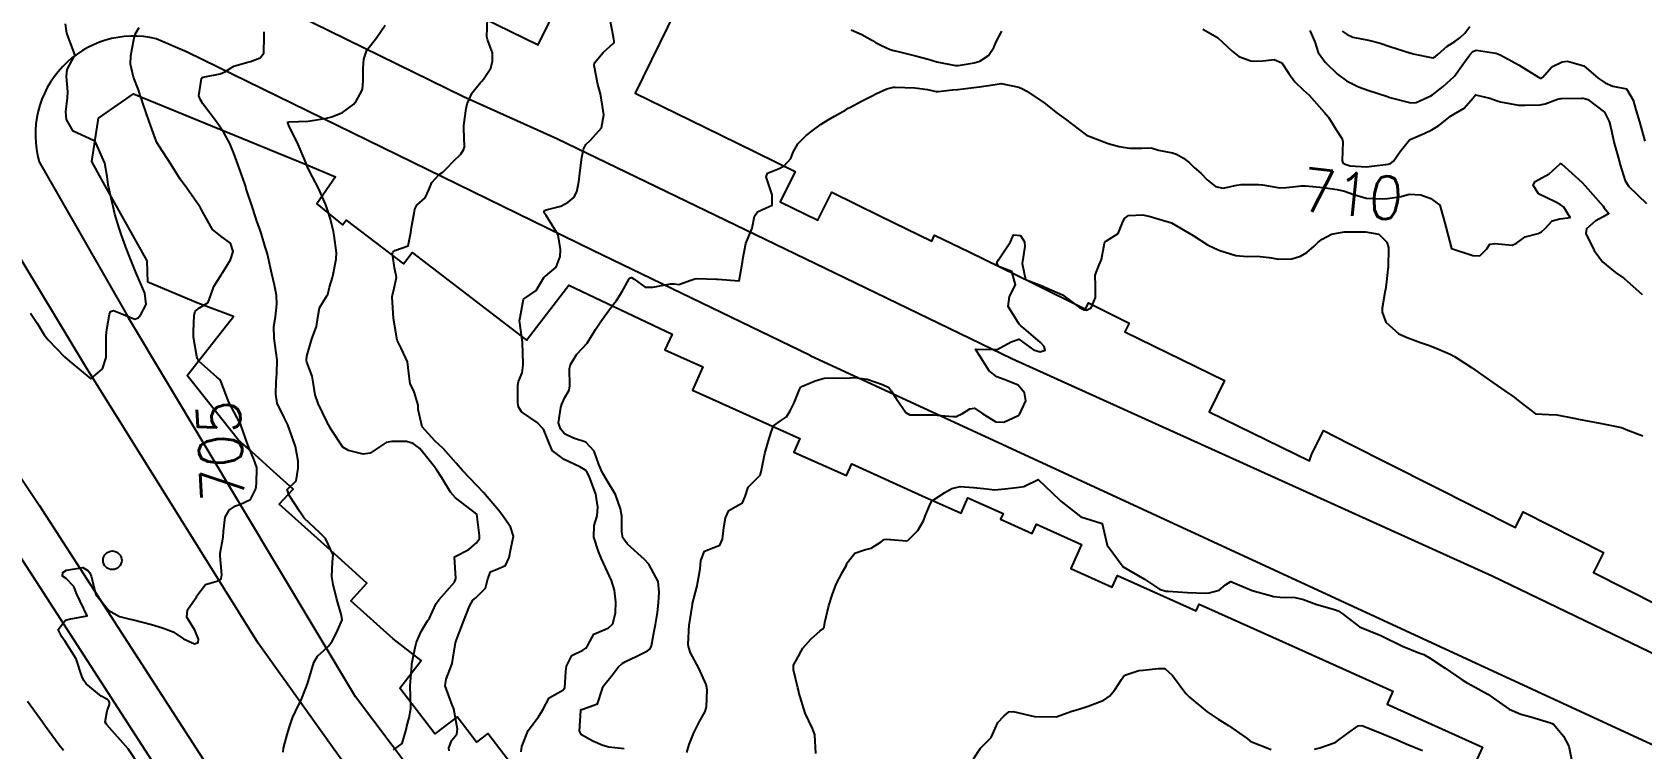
# Model space of a CAD drawing. Header units: metres. Extents: x 286371 to 293043, y 7462578 to 7466404.
# Drawn here: x 289923.6 to 290072.8, y 7464417.4 to 7464483.9 of the extents above; entities that cross this region are included whole.
import ezdxf
from ezdxf.enums import TextEntityAlignment as Align

# ---------------------------------------------------------------- set-up
doc = ezdxf.new("R2010")
doc.units = ezdxf.units.M
doc.header["$MEASUREMENT"] = 0
for name, color, linetype in [('Cotas', 45, 'Continuous'), ('Curvas de Nivel 1m', 11, 'Continuous'), ('Curvas de Nivel 5m', 15, 'Continuous'), ('Edificações', 30, 'Continuous'), ('Linha Férrea', 20, 'Continuous'), ('Postes', 20, 'Continuous'), ('Vias primárias', 230, 'Continuous')]:
    doc.layers.add(name, color=color, linetype=linetype)
doc.styles.add('Style-STANDARD', font='STANDARD.shx')

msp = doc.modelspace()

# ---------------------------------------------------------------- linework, layer by layer
at = {"layer": 'Curvas de Nivel 1m', "flags": 128}
for points, elevation in [([(289962.21, 7464417.25), (289962.18, 7464417.53), (289962.47, 7464418.23), (289962.94, 7464418.78), (289963, 7464419.24), (289962.65, 7464421.12), (289962.61, 7464421.24), (289962.53, 7464421.42), (289961.86, 7464423.25), (289961.93, 7464423.89), (289962.48, 7464425.25), (289962.5, 7464425.33), (289962.59, 7464425.93), (289962.78, 7464427.08), (289962.81, 7464427.24), (289962.9, 7464427.52), (289963.56, 7464429.23), (289964.11, 7464430.66), (289964.43, 7464431.21), (289964.68, 7464431.44), (289965.58, 7464432.31), (289965.8, 7464433.19), (289966.06, 7464433.84), (289966.72, 7464434.12), (289967.45, 7464434.43), (289967.79, 7464435.16), (289967.95, 7464435.96), (289968.2, 7464437.15), (289967.92, 7464438.01), (289967.09, 7464439.17), (289966.8, 7464439.55), (289965.41, 7464441.2), (289964.83, 7464441.81), (289963.47, 7464443.23), (289962.86, 7464443.91), (289961.69, 7464445.25), (289960.9, 7464446), (289959.71, 7464447.28), (289959.34, 7464448.89), (289959.33, 7464449.29), (289958.97, 7464450.54), (289958.61, 7464451.3), (289958.54, 7464451.75), (289958.36, 7464453.3), (289957.76, 7464454.59), (289957.39, 7464455.32), (289957.07, 7464457.32), (289956.92, 7464459.33), (289956.95, 7464459.49), (289957.12, 7464460.16), (289957.33, 7464461.12), (289957.32, 7464461.32), (289957.14, 7464462.02), (289956.97, 7464463.33), (289957, 7464463.49), (289957.17, 7464463.63), (289958.41, 7464464.07), (289958.67, 7464465.3), (289958.74, 7464465.76), (289959.01, 7464467.3), (289959.04, 7464467.48), (289959.23, 7464467.83), (289959.99, 7464468.53), (289960.35, 7464469.28), (289960.61, 7464469.93), (289961.28, 7464470.68), (289961.63, 7464470.91), (289961.96, 7464471.25), (289962.63, 7464471.91), (289963.3, 7464472.58), (289963.56, 7464472.98), (289963.63, 7464473.23), (289963.58, 7464474.99), (289963.59, 7464475.23), (289963.79, 7464476.8), (289963.89, 7464477.23), (289964.36, 7464478.25), (289965.13, 7464479.21), (289965.26, 7464479.35), (289965.41, 7464479.52), (289966.08, 7464480.54), (289966.24, 7464481.19), (289966.23, 7464481.97), (289965.76, 7464483.2), (289965.72, 7464483.45), (289965.78, 7464485.2)], 708), ([(289923.4, 7464457.84), (289924, 7464456.89), (289924.67, 7464455.82), (289925.04, 7464455.34), (289926.55, 7464453.79), (289927.01, 7464453.36), (289928.98, 7464451.75), (289930.07, 7464452.67), (289930.41, 7464453.73), (289930.41, 7464454.35), (289930.41, 7464455.73), (289930.48, 7464456.31), (289930.73, 7464457.73), (289930.83, 7464457.98), (289931.08, 7464458.06), (289932.01, 7464457.71), (289933.07, 7464457.28), (289933.37, 7464457.39), (289933.63, 7464457.69), (289934.13, 7464458.64), (289934.01, 7464459.68), (289933.13, 7464461.69), (289932.33, 7464463.71), (289931.83, 7464465.07), (289931.61, 7464465.72), (289931.22, 7464467.01), (289931.05, 7464467.73), (289930.99, 7464467.97), (289930.61, 7464469.73), (289930.52, 7464470.49), (289930.29, 7464471.74), (289929.46, 7464473.62), (289929.37, 7464473.75), (289929.32, 7464473.8), (289929.25, 7464473.83), (289927.34, 7464474.72), (289926.73, 7464475.79), (289926.66, 7464476.5), (289926.84, 7464477.79), (289926.85, 7464478.34), (289926.73, 7464479.79), (289926.79, 7464480.43), (289927.44, 7464481.63), (289927.51, 7464481.72), (289927.51, 7464481.78), (289927.45, 7464481.97), (289926.77, 7464483.79), (289926.63, 7464484.66)], 704), ([(289946.84, 7464417.1), (289946.87, 7464417.48), (289947.2, 7464418.76), (289947.42, 7464419.47), (289947.68, 7464420.29), (289948.24, 7464421.46), (289948.34, 7464421.64), (289948.53, 7464422.04), (289948.94, 7464423.05), (289949.08, 7464423.45), (289949.41, 7464424.6), (289949.68, 7464425.44), (289950.02, 7464426.01), (289950.6, 7464426.53), (289951.06, 7464426.96), (289951.36, 7464427.41), (289951.81, 7464428.23), (289952.29, 7464429.4), (289952.25, 7464429.8), (289951.77, 7464431.41), (289951.45, 7464432.65), (289951.34, 7464433.41), (289951.41, 7464434.73), (289951.45, 7464435.41), (289950.76, 7464436.94), (289950.26, 7464437.43), (289948.78, 7464438.8), (289948.35, 7464439.46), (289947.41, 7464440.88), (289947.21, 7464441.48), (289948.02, 7464442.29), (289948.23, 7464443.46), (289948.22, 7464444.11), (289947.97, 7464445.47), (289947.45, 7464446.94), (289947.25, 7464447.48), (289946.93, 7464448.16), (289946.28, 7464449.49), (289946.14, 7464450.32), (289946.19, 7464451.5), (289946.25, 7464452.24), (289946.26, 7464453.5), (289946.16, 7464454.36), (289945.98, 7464455.5), (289945.97, 7464456.6), (289946.11, 7464457.5), (289946.25, 7464458.65), (289946.2, 7464459.49), (289946.03, 7464460.41), (289945.78, 7464461.49), (289945.37, 7464463.29), (289945.31, 7464463.5), (289945.17, 7464463.97), (289944.82, 7464465.14), (289944.68, 7464465.51), (289944.37, 7464466.36), (289944.02, 7464467.52), (289943.41, 7464469.37), (289943.36, 7464469.53), (289943.26, 7464469.82), (289942.64, 7464471.54), (289942.27, 7464472.58), (289941.87, 7464473.56), (289941.33, 7464474.58), (289940.66, 7464475.57), (289939.38, 7464477.23), (289939.15, 7464477.6), (289939.02, 7464477.97), (289939.24, 7464479.6), (289939.32, 7464479.69), (289939.42, 7464479.72), (289940.99, 7464480.01), (289941.42, 7464480.22), (289942.26, 7464480.72), (289943.44, 7464481.07), (289943.79, 7464481.17), (289944.69, 7464481.52), (289945.03, 7464481.93), (289945.05, 7464483.51), (289945.07, 7464483.92)], 706), ([(289957.07, 7464417.33), (289957.86, 7464417.93), (289958.26, 7464419.31), (289958.29, 7464419.51), (289958.51, 7464420.31), (289958.67, 7464421.16), (289958.68, 7464421.3), (289958.61, 7464423.25), (289958.6, 7464423.3), (289958.75, 7464425.13), (289958.77, 7464425.3), (289959.07, 7464426.83), (289959.2, 7464427.3), (289959.62, 7464428.3), (289960.22, 7464429.28), (289960.39, 7464429.54), (289960.66, 7464430.15), (289961.03, 7464430.9), (289961.3, 7464431.27), (289962.7, 7464432.88), (289962.83, 7464433.23), (289962.73, 7464435.23), (289964.05, 7464435.91), (289964.75, 7464436.54), (289965.02, 7464436.94), (289965.04, 7464437.2), (289964.79, 7464439.2), (289962.82, 7464440.71), (289962.34, 7464441.24), (289961.54, 7464442.56), (289961.09, 7464443.26), (289960.86, 7464443.58), (289959.5, 7464445.29), (289958.89, 7464445.75), (289958.27, 7464445.92), (289956.89, 7464445.93), (289956.39, 7464445.83), (289955.65, 7464445.34), (289954.88, 7464444.83), (289954.26, 7464444.75), (289952.88, 7464445.08), (289952.35, 7464445.4), (289951.28, 7464447.05), (289951.06, 7464447.42), (289951.01, 7464447.5), (289950.93, 7464447.65), (289950.08, 7464449.44), (289949.79, 7464450.26), (289949.6, 7464451.44), (289949.51, 7464451.97), (289949.01, 7464453.27), (289948.98, 7464453.45), (289949.02, 7464453.85), (289949.5, 7464455.44), (289949.91, 7464456.58), (289950.04, 7464457.43), (289950.2, 7464458.32), (289950.87, 7464459.42), (289950.96, 7464459.57), (289951.12, 7464460.25), (289951.39, 7464461.15), (289951.47, 7464461.41), (289951.73, 7464462.83), (289951.78, 7464463.41), (289951.56, 7464465.03), (289951.49, 7464465.41), (289951.21, 7464466.54), (289950.95, 7464467.42), (289950.78, 7464467.87), (289950.09, 7464469.43), (289949.28, 7464470.99), (289949.06, 7464471.45), (289948.93, 7464471.81), (289948.23, 7464473.46), (289947.34, 7464475.24), (289947.25, 7464475.48), (289947.27, 7464475.55), (289947.35, 7464475.57), (289949.16, 7464475.64), (289949.35, 7464475.66), (289950.85, 7464475.92), (289951.35, 7464476.04), (289952.33, 7464476.43), (289953.37, 7464477.22), (289953.45, 7464477.3), (289953.53, 7464477.38), (289954.19, 7464478.58), (289954.25, 7464479.37), (289954.24, 7464480.56), (289954.31, 7464481.37), (289954.59, 7464482.23), (289955.47, 7464483.35), (289956.3, 7464484.53)], 707), ([(289968.9, 7464417.15), (289968.96, 7464417.64), (289969.56, 7464419.13), (289970.5, 7464420.38), (289970.95, 7464421.11), (289971.5, 7464422.14), (289972.54, 7464422.75), (289972.77, 7464422.86), (289972.95, 7464423.08), (289973.05, 7464424.6), (289973.09, 7464425.08), (289973.59, 7464426.08), (289974.61, 7464426.58), (289974.9, 7464426.76), (289975.09, 7464427.05), (289975.62, 7464428.05), (289976.64, 7464428.49), (289977.01, 7464428.64), (289977.39, 7464429.01), (289977.64, 7464430.02), (289977.67, 7464431.01), (289977.56, 7464432.15), (289977.28, 7464433.02), (289976.72, 7464434.24), (289976.35, 7464435.03), (289976.07, 7464435.71), (289975.65, 7464437.04), (289975.68, 7464438.14), (289975.93, 7464439.04), (289976.02, 7464439.82), (289975.82, 7464441.04), (289975.19, 7464442.71), (289975.02, 7464443.05), (289974.86, 7464443.27), (289974.34, 7464443.58), (289972.87, 7464444.25), (289971.78, 7464445.1), (289970.96, 7464447.07), (289970.93, 7464447.11), (289970.91, 7464447.14), (289970.37, 7464447.68), (289968.94, 7464448.69), (289968.65, 7464449.15), (289968.58, 7464449.52), (289968.58, 7464451.15), (289968.65, 7464451.48), (289968.99, 7464452.29), (289969.09, 7464453.05), (289969.09, 7464453.14), (289969.03, 7464455.14), (289968.73, 7464457.15), (289968.79, 7464457.43), (289969.1, 7464459.14), (289970.3, 7464459.94), (289970.99, 7464461.12), (289971.05, 7464461.2), (289971.14, 7464461.27), (289972.15, 7464462.09), (289972.5, 7464463.09), (289972.55, 7464463.72), (289972.32, 7464465.1), (289971.22, 7464466.9), (289971.04, 7464467.12), (289971.02, 7464467.32), (289971.23, 7464467.41), (289972.57, 7464467.76), (289973.24, 7464468.11), (289973.77, 7464468.55), (289974.05, 7464469.07), (289974.23, 7464470.02), (289974.36, 7464471.06), (289974.51, 7464472.27), (289974.69, 7464473.05), (289974.9, 7464473.47), (289975.33, 7464473.86), (289976.36, 7464475.03), (289976.55, 7464476.21), (289976.44, 7464477.03), (289976.24, 7464478.18), (289976, 7464479.04), (289975.66, 7464480.81), (289975.7, 7464481.04), (289976.49, 7464481.99), (289977.46, 7464482.88), (289977.52, 7464482.96), (289977.53, 7464483.01), (289977.47, 7464483.43), (289977.16, 7464485.02)], 709), ([(289999.49, 7464484.11), (290000.48, 7464483.66), (290001.47, 7464483.1), (290001.75, 7464482.93), (290002.3, 7464482.64), (290003.13, 7464482.29), (290003.46, 7464482.2), (290003.99, 7464482.07), (290005.45, 7464481.7), (290006.64, 7464481.37), (290007.44, 7464481.15), (290009.17, 7464480.79), (290009.43, 7464480.79), (290010.9, 7464481.04), (290011.44, 7464481.2), (290012.22, 7464481.72), (290012.73, 7464482.48), (290012.93, 7464483), (290013.48, 7464483.98)], 709), ([(290032.12, 7464484.18), (290033.47, 7464483.38), (290034.83, 7464482.14), (290035.45, 7464481.63), (290036.55, 7464481.22), (290037.44, 7464481.21), (290038.71, 7464481.35), (290039.44, 7464481.03), (290040.07, 7464480.05), (290040.63, 7464479.27), (290041.4, 7464478.55), (290041.96, 7464478.03), (290043.37, 7464476.46), (290043.75, 7464476), (290044.45, 7464474.88), (290045.03, 7464473.98), (290045.09, 7464473.73), (290045.03, 7464471.98), (290045.1, 7464471.78), (290045.3, 7464471.66), (290045.77, 7464471.5), (290047.3, 7464471.39), (290047.77, 7464471.46), (290049.3, 7464471.64), (290049.51, 7464471.7), (290049.79, 7464471.91), (290050.4, 7464472.82), (290051.27, 7464473.89), (290051.31, 7464473.91), (290051.33, 7464473.92), (290052.68, 7464474.52), (290053.35, 7464474.83), (290053.98, 7464475.22), (290054.75, 7464475.83), (290055.09, 7464476.11), (290055.37, 7464476.28), (290056.35, 7464476.84), (290057.18, 7464477.8), (290057.26, 7464477.93), (290057.4, 7464478.09), (290058.73, 7464477.77), (290059.39, 7464477.53), (290059.71, 7464477.43), (290061.38, 7464477.13), (290061.99, 7464477.12), (290063.38, 7464477.16), (290063.85, 7464477.23), (290064.99, 7464477.68), (290065.32, 7464477.74), (290065.39, 7464477.75), (290067.26, 7464477.77), (290067.39, 7464477.76), (290067.82, 7464477.64), (290069.37, 7464476.47), (290069.79, 7464475.61), (290069.94, 7464475.01), (290070.25, 7464473.6), (290070.62, 7464472.28), (290070.82, 7464471.59), (290071.27, 7464470.11), (290071.6, 7464469.58), (290073.24, 7464468.01)], 709), ([(290042.02, 7464484.03), (290042.49, 7464483), (290042.81, 7464482.01), (290043.44, 7464481.1), (290044.6, 7464479.99), (290045.42, 7464479.38), (290046.55, 7464478.81), (290047.4, 7464478.51), (290049.22, 7464477.92), (290049.39, 7464477.87), (290049.46, 7464477.84), (290051.39, 7464477.32), (290051.88, 7464477.38), (290052.96, 7464477.86), (290053.26, 7464477.99), (290053.4, 7464478.07), (290054.39, 7464478.86), (290055.42, 7464479.79), (290055.44, 7464479.81), (290055.45, 7464479.82), (290056.27, 7464480.98), (290056.86, 7464481.8), (290057.14, 7464482.11), (290057.46, 7464482.23), (290059.29, 7464481.93), (290059.46, 7464481.89), (290059.74, 7464481.76), (290061.44, 7464480.82), (290063.24, 7464479.71), (290063.42, 7464479.62), (290063.51, 7464479.62), (290063.64, 7464479.7), (290064.47, 7464480.66), (290065.44, 7464481.14), (290065.92, 7464481.19), (290067.44, 7464480.76), (290068.76, 7464479.62), (290069.41, 7464479.18), (290070.14, 7464478.87), (290071.4, 7464478.62), (290072.02, 7464477.57), (290072.27, 7464476.67), (290072.61, 7464475.57), (290073.1, 7464473.78)], 708), ([(290045.04, 7464483.98), (290045.48, 7464483.66), (290046.01, 7464483.43), (290047.47, 7464483.14), (290048.54, 7464482.86), (290049.46, 7464482.57), (290051.39, 7464481.95), (290051.45, 7464481.93), (290051.61, 7464481.88), (290053.45, 7464481.52), (290053.69, 7464481.62), (290053.92, 7464481.85), (290054.75, 7464482.55), (290055.47, 7464483.01), (290055.94, 7464483.35), (290056.39, 7464483.81), (290056.88, 7464484.42)], 707), ([(289984.27, 7464417.09), (289984.47, 7464417.82), (289984.78, 7464418.6), (289984.9, 7464418.9), (289985.43, 7464419.96), (289985.95, 7464420.88), (289986.09, 7464421.31), (289986.14, 7464422.88), (289986.04, 7464423.4), (289985.37, 7464424.89), (289984.6, 7464426.34), (289984.4, 7464426.91), (289984.39, 7464427.13), (289984.49, 7464428.91), (289984.5, 7464429.05), (289984.65, 7464430.03), (289984.77, 7464430.8), (289984.79, 7464430.9), (289985.18, 7464432.41), (289985.28, 7464432.9), (289985.49, 7464434.12), (289985.56, 7464434.89), (289985.89, 7464435.74), (289986.75, 7464436.08), (289987.32, 7464436.3), (289987.58, 7464436.86), (289987.69, 7464437.95), (289987.84, 7464438.86), (289988.14, 7464439.52), (289988.81, 7464439.91), (289989.42, 7464440.24), (289989.67, 7464440.83), (289989.96, 7464441.7), (289990.85, 7464442.59), (289991.05, 7464442.81), (289991.15, 7464443.1), (289991.5, 7464444.8), (289991.81, 7464445.88), (289992.07, 7464446.79), (289992.31, 7464447.39), (289992.93, 7464447.83), (289993.49, 7464448.21), (289993.85, 7464448.76), (289994.21, 7464449.5), (289994.7, 7464450.75), (289994.79, 7464450.93), (289994.98, 7464451.06), (289996.16, 7464451.55), (289996.99, 7464451.79), (289997.86, 7464451.83), (289998.99, 7464451.81), (289999.81, 7464451.86), (290000.99, 7464451.72), (290002.4, 7464451.22), (290002.98, 7464450.92), (290003.22, 7464450.62), (290003.68, 7464449.9), (290004.58, 7464448.6), (290004.94, 7464448.41), (290005.13, 7464448.4), (290006.94, 7464448.41), (290007.11, 7464448.4), (290008.94, 7464448.23), (290009.22, 7464448.25), (290009.82, 7464448.52), (290010.5, 7464448.96), (290010.95, 7464449.02), (290011.71, 7464448.49), (290012.92, 7464447.75), (290013.66, 7464447.73), (290014.93, 7464448.31), (290015.02, 7464448.35), (290015.12, 7464448.44), (290015.7, 7464449.69), (290015.58, 7464450.44), (290014.98, 7464451.14), (290013.84, 7464451.62), (290013, 7464451.92), (290012.29, 7464452.49), (290011.03, 7464454.5), (290013.03, 7464454.47), (290014.33, 7464455.17), (290015.05, 7464455.42), (290016.42, 7464454.42), (290017.03, 7464454.24), (290017.49, 7464454.41), (290017.38, 7464454.74), (290017.04, 7464455.11), (290015.5, 7464456.44), (290015.26, 7464456.63), (290015.07, 7464456.82), (290014.07, 7464458.46), (290014.19, 7464459.37), (290014.75, 7464460.45), (290014.39, 7464461.7), (290013.15, 7464462.16), (290013.01, 7464462.48), (290013.16, 7464462.78), (290014.28, 7464464.45), (290014.55, 7464465.09), (290015.19, 7464465.03), (290015.57, 7464464.43), (290015.59, 7464464.02), (290015.34, 7464462.43), (290015.65, 7464460.95), (290017.12, 7464460.4), (290019.11, 7464459.53), (290020.68, 7464458.35), (290021.09, 7464458.13), (290021.33, 7464458.1), (290021.74, 7464458.33), (290022.15, 7464459.29), (290022.15, 7464460.33), (290022.13, 7464461.34), (290022.49, 7464462.32), (290022.7, 7464462.79), (290023, 7464464.32), (290023.06, 7464464.44), (290023.19, 7464464.53), (290024.26, 7464465.23), (290024.69, 7464466.29), (290024.87, 7464466.64), (290025.22, 7464466.89), (290026.54, 7464466.95), (290027.22, 7464466.79), (290029.21, 7464466.22), (290031.2, 7464465.02), (290032.55, 7464464.17), (290033.18, 7464463.84), (290033.7, 7464463.63), (290035.17, 7464463.16), (290036.21, 7464463.07), (290037.16, 7464463.1), (290038.27, 7464462.98), (290039.16, 7464462.85), (290040.35, 7464462.87), (290041.16, 7464463.1), (290041.76, 7464463.44), (290042.42, 7464464.03), (290042.81, 7464464.4), (290043.18, 7464464.69), (290044.04, 7464465.15), (290045.2, 7464465.38), (290046.62, 7464465.38), (290047.2, 7464465.38), (290048.42, 7464465.15), (290049.18, 7464464.4), (290049.32, 7464463.91), (290049.29, 7464462.06), (290049.27, 7464461.92), (290049.13, 7464460.73), (290049.04, 7464460.01), (290049.02, 7464459.93), (290048.73, 7464458.28), (290048.74, 7464457.93), (290049.07, 7464456.99), (290050.28, 7464455.91), (290051.05, 7464455.57), (290052.3, 7464455.12), (290053.04, 7464454.85), (290053.76, 7464454.58), (290055.03, 7464454.04), (290055.44, 7464453.82), (290056.4, 7464453.19), (290057.01, 7464452.79), (290058.46, 7464451.77), (290058.99, 7464451.4), (290060.11, 7464450.62), (290060.97, 7464450.03), (290061.35, 7464449.73), (290062.95, 7464448.49), (290064.19, 7464448.44), (290064.94, 7464448.4), (290066.5, 7464448.09), (290066.94, 7464448.01), (290068.93, 7464447.61), (290070.92, 7464447.23), (290071.52, 7464446.97), (290072.91, 7464446.44)], 711), ([(289996.21, 7464416.98), (289996.12, 7464418.73), (289995.9, 7464419.32), (289995.24, 7464420.74), (289994.66, 7464422.64), (289994.63, 7464422.75), (289994.55, 7464423.08), (289994.16, 7464424.76), (289994.15, 7464425.19), (289994.59, 7464425.96), (289994.87, 7464426.48), (289995.03, 7464426.75), (289995.75, 7464427.6), (289996.63, 7464428.37), (289996.84, 7464428.51), (289997, 7464428.72), (289997.07, 7464429.14), (289997.43, 7464430.71), (289997.76, 7464431.78), (289998.12, 7464432.7), (289998.71, 7464433.87), (289999.02, 7464434.38), (289999.14, 7464434.68), (289999.83, 7464435.58), (290000.74, 7464435.87), (290001.36, 7464436.02), (290002.28, 7464436.63), (290002.56, 7464436.83), (290002.76, 7464436.88), (290004.64, 7464436.71), (290004.76, 7464436.73), (290005.69, 7464437.66), (290006.2, 7464438.57), (290006.36, 7464439.01), (290006.81, 7464440.12), (290006.99, 7464440.39), (290007.21, 7464440.56), (290008.18, 7464441.18), (290008.83, 7464441.57), (290009.62, 7464441.74), (290010.83, 7464441.66), (290011.76, 7464441.56), (290012.83, 7464441.45), (290013.76, 7464441.53), (290014.83, 7464441.66), (290015.51, 7464441.76), (290016.84, 7464442.41), (290018.82, 7464440.5), (290018.94, 7464440.38), (290020.79, 7464438.93), (290022.78, 7464438.32), (290022.78, 7464438.32), (290023.25, 7464436.32), (290024.72, 7464434.29), (290026.71, 7464433.16), (290028.08, 7464432.24), (290028.69, 7464432.06), (290028.89, 7464432.03), (290030.69, 7464431.91), (290032.39, 7464431.87), (290032.69, 7464431.89), (290033.63, 7464432.15), (290034.22, 7464432.63), (290034.71, 7464432.93), (290036.69, 7464432.1), (290038.69, 7464431.54), (290039.27, 7464431.48), (290040.68, 7464431.47), (290041.43, 7464431.28), (290042.67, 7464430.81), (290044.32, 7464430.33), (290044.66, 7464430.21), (290045.02, 7464429.98), (290046.64, 7464428.75), (290048.62, 7464427.92), (290050.61, 7464426.93), (290052.15, 7464426.32), (290052.6, 7464426.16), (290053.14, 7464425.86), (290054.58, 7464424.9), (290056.16, 7464423.81), (290056.56, 7464423.56), (290057.01, 7464423.34), (290058.54, 7464422.5), (290059.58, 7464421.76), (290060.52, 7464421.11), (290061.61, 7464420.64), (290062.51, 7464420.39), (290064.36, 7464419.83), (290064.51, 7464419.78), (290064.67, 7464419.68), (290065.54, 7464418.61), (290066.04, 7464417.66), (290066.44, 7464415.65)], 712), ([(290010.83, 7464416.5), (290011.49, 7464417.47), (290012.48, 7464418.47), (290013.11, 7464419.86), (290013.65, 7464420.46), (290014.13, 7464420.84), (290014.52, 7464420.88), (290016.51, 7464420.41), (290018.51, 7464420.38), (290019.97, 7464420.92), (290020.52, 7464421.08), (290021.49, 7464421.38), (290022.54, 7464421.78), (290022.92, 7464421.94), (290023.46, 7464422.31), (290023.95, 7464422.9), (290024.57, 7464423.86), (290024.74, 7464424.13), (290024.96, 7464424.29), (290026.17, 7464424.68), (290026.58, 7464424.71), (290027.96, 7464424.87), (290028.58, 7464424.88), (290029.3, 7464424.22), (290030.54, 7464422.56), (290030.88, 7464422.2), (290032.51, 7464420.84), (290033.54, 7464420.16), (290034.5, 7464419.59), (290036.21, 7464418.39), (290036.47, 7464418.17), (290036.57, 7464418.11), (290038.46, 7464417.35)], 713), ([(290042.46, 7464417.38), (290042.97, 7464417.51), (290044.28, 7464417.99), (290044.42, 7464418.04), (290044.48, 7464418.08), (290045.57, 7464418.89), (290046.5, 7464419.57), (290046.86, 7464419.59), (290048.49, 7464418.95), (290050.13, 7464418.25), (290050.48, 7464418.09), (290050.95, 7464417.89), (290052.47, 7464417.28)], 713)]:
    msp.add_lwpolyline(points, dxfattribs=dict(at, elevation=elevation))
at = {"layer": 'Curvas de Nivel 5m', "flags": 128}
for points, elevation in [([(289933.59, 7464415.69), (289932.46, 7464417.43), (289932.22, 7464417.71), (289930.49, 7464419.65), (289930.42, 7464419.74), (289930.33, 7464419.91), (289930.51, 7464420.94), (289930.71, 7464421.54), (289930.73, 7464421.73), (289930.67, 7464421.88), (289930.53, 7464421.99), (289929.95, 7464422.32), (289928.55, 7464423.44), (289928.33, 7464423.77), (289928.17, 7464424.16), (289927.64, 7464425.78), (289926.61, 7464427.37), (289926.31, 7464427.8), (289925.95, 7464428.48), (289926.64, 7464429.37), (289926.97, 7464429.46), (289928.64, 7464429.76), (289927.7, 7464431.77), (289927.4, 7464432.49), (289926.71, 7464433.23), (289926.35, 7464433.43), (289926.39, 7464433.79), (289926.72, 7464433.99), (289928.24, 7464434.25), (289928.72, 7464433.97), (289928.91, 7464433.75), (289929.01, 7464433.45), (289929.44, 7464431.74), (289930.65, 7464430.26), (289931.65, 7464429.71), (289932.64, 7464429.45), (289932.95, 7464429.38), (289934.63, 7464428.96), (289935.63, 7464428.65), (289936.62, 7464428.27), (289937.58, 7464427.62), (289938.61, 7464427.16), (289938.94, 7464427.27), (289938.98, 7464427.6), (289938.63, 7464428.43), (289937.9, 7464429.62), (289937.97, 7464430.3), (289938.67, 7464431.32), (289938.78, 7464431.49), (289938.83, 7464431.6), (289939.61, 7464432.67), (289940.69, 7464432.96), (289941.07, 7464433.2), (289941.14, 7464433.57), (289940.99, 7464435.31), (289941, 7464435.57), (289941.26, 7464437.06), (289941.29, 7464437.57), (289941.44, 7464438.91), (289941.82, 7464439.56), (289942.4, 7464439.95), (289942.8, 7464440.07), (289943.8, 7464440.54), (289944.3, 7464441.52), (289944.36, 7464442), (289944.37, 7464443.52), (289944.12, 7464444.28), (289943.57, 7464445.53), (289942.92, 7464447.38), (289942.87, 7464447.55), (289942.81, 7464447.67), (289941.8, 7464449.56), (289941.04, 7464451.52), (289941.02, 7464451.57), (289940.98, 7464451.63), (289940.67, 7464451.9), (289939.01, 7464453.37), (289938.88, 7464453.61), (289938.82, 7464453.8), (289938.52, 7464455.61), (289938.51, 7464456.16), (289938.56, 7464457.61), (289938.67, 7464458.02), (289939.08, 7464458.32), (289939.87, 7464458.82), (289940.14, 7464459.59), (289940.39, 7464460.31), (289941.13, 7464461.46), (289941.18, 7464461.53), (289941.21, 7464461.57), (289941.95, 7464462.76), (289942.2, 7464463.56), (289941.93, 7464464.31), (289941.18, 7464464.89), (289940.27, 7464465.59), (289939.22, 7464467.46), (289939.15, 7464467.61), (289938.98, 7464467.86), (289937.74, 7464469.63), (289937.53, 7464469.9), (289937.27, 7464470.27), (289936.4, 7464471.65), (289935.32, 7464473.31), (289935.12, 7464473.67), (289934.95, 7464474.05), (289934.36, 7464475.68), (289933.85, 7464477.21), (289933.69, 7464477.69), (289933.61, 7464477.92), (289933.4, 7464478.53), (289932.96, 7464479.7), (289932.66, 7464480.93), (289932.7, 7464481.7), (289932.98, 7464483.21), (289933.1, 7464483.69), (289933.48, 7464484.31)], 705), ([(289978.46, 7464417.42), (289977.02, 7464417.57), (289976.46, 7464417.73), (289975.55, 7464418.12), (289974.48, 7464418.71), (289974.31, 7464419.06), (289974.43, 7464420.97), (289974.47, 7464421.06), (289974.5, 7464421.07), (289974.51, 7464421.08), (289975.96, 7464421.59), (289976.43, 7464423.03), (289976.45, 7464423.12), (289976.55, 7464423.3), (289977.32, 7464424.26), (289977.88, 7464425), (289978.25, 7464425.33), (289978.58, 7464425.52), (289979.57, 7464426), (289980.6, 7464426.51), (289980.85, 7464426.71), (289980.97, 7464426.96), (289981.24, 7464428.34), (289981.36, 7464428.95), (289981.55, 7464430.06), (289981.63, 7464430.95), (289981.68, 7464431.96), (289981.61, 7464432.95), (289980.73, 7464434.54), (289980.33, 7464434.97), (289978.76, 7464436.39), (289978.31, 7464437), (289978.23, 7464437.54), (289978.22, 7464439), (289978.12, 7464439.69), (289977.64, 7464441.01), (289976.84, 7464442.35), (289976.44, 7464443.03), (289976.11, 7464443.79), (289975.66, 7464445.04), (289974.9, 7464445.86), (289973.74, 7464446.24), (289972.91, 7464446.63), (289972.53, 7464447.09), (289972.35, 7464447.67), (289972.57, 7464449.09), (289972.66, 7464449.38), (289972.96, 7464450.01), (289973.35, 7464450.7), (289973.4, 7464451.08), (289973.39, 7464452.69), (289973.47, 7464453.08), (289974.05, 7464454.04), (289975.03, 7464455.05), (289975.8, 7464456.3), (289976.28, 7464457.04), (289976.6, 7464457.5), (289977.08, 7464458.17), (289977.46, 7464458.65), (289977.73, 7464459.01), (289978.26, 7464459.85), (289978.91, 7464461), (289979.02, 7464461.1), (289979.13, 7464461.12), (289979.38, 7464460.99), (289980.39, 7464460.25), (289981.11, 7464460.25), (289982.75, 7464460.56), (289983.12, 7464460.54), (289983.53, 7464460.5), (289984.63, 7464460.9), (289985, 7464461.02), (289985.13, 7464461.04), (289987, 7464460.99), (289987.13, 7464460.99), (289989.12, 7464460.83), (289989.43, 7464462.55), (289989.46, 7464462.83), (289989.73, 7464464.28), (289989.96, 7464464.82), (289990.31, 7464465.7), (289990.53, 7464466.81), (289990.8, 7464467.23), (289991.22, 7464467.4), (289992.18, 7464467.84), (289992.17, 7464468.79), (289991.61, 7464470.47), (289991.75, 7464470.8), (289992.82, 7464471.24), (289993.29, 7464471.49), (289993.89, 7464472.18), (289994.13, 7464472.76), (289994.54, 7464473.54), (289995.34, 7464474.31), (289995.58, 7464474.5), (289995.89, 7464474.74), (289996.72, 7464475.36), (289997.36, 7464475.77), (289997.96, 7464476.11), (289999.01, 7464476.69), (289999.23, 7464476.83), (289999.38, 7464476.91), (290000.52, 7464477.53), (290001.39, 7464477.96), (290001.85, 7464478.19), (290002.81, 7464478.63), (290003.41, 7464478.78), (290003.59, 7464478.8), (290005.41, 7464478.74), (290006.58, 7464478.57), (290007.39, 7464478.4), (290007.56, 7464478.39), (290008.91, 7464478.53), (290009.35, 7464478.57), (290009.39, 7464478.57), (290011.11, 7464478.78), (290011.4, 7464478.81), (290012.84, 7464479.03), (290013.4, 7464479.13), (290015.06, 7464478.78), (290015.4, 7464478.63), (290015.78, 7464478.43), (290017.38, 7464477.34), (290018.61, 7464476.39), (290019.36, 7464475.82), (290021.33, 7464474.34), (290023.32, 7464473.55), (290024.35, 7464473.27), (290025.32, 7464473.14), (290026.46, 7464473.13), (290027.32, 7464473.15), (290028.01, 7464472.94), (290029.31, 7464472.69), (290029.68, 7464472.58), (290030.31, 7464472.21), (290030.86, 7464471.76), (290031.29, 7464471.35), (290031.91, 7464470.81), (290032.5, 7464470.18), (290033.27, 7464469.57), (290033.98, 7464469.43), (290035.27, 7464469.69), (290035.65, 7464469.75), (290037.27, 7464469.77), (290037.65, 7464469.72), (290039.26, 7464469.45), (290039.86, 7464469.47), (290041.27, 7464469.65), (290041.65, 7464469.65), (290043.27, 7464469.48), (290044.58, 7464469.3), (290045.26, 7464469.14), (290046.1, 7464468.82), (290047.25, 7464468.5), (290048.73, 7464468.43), (290049.24, 7464468.47), (290050.49, 7464468.65), (290051.25, 7464468.85), (290052.31, 7464468.81), (290053.24, 7464468.46), (290054.09, 7464467.84), (290054.42, 7464466.63), (290054.63, 7464465.83), (290055.17, 7464463.82), (290057.16, 7464463.19), (290057.8, 7464463.15), (290058.44, 7464463.78), (290058.71, 7464464.24), (290059.18, 7464464.3), (290060.79, 7464464.13), (290061.18, 7464464.31), (290062.01, 7464464.9), (290063.2, 7464465.23), (290063.52, 7464465.38), (290063.84, 7464465.69), (290064.5, 7464466.4), (290065.22, 7464466.57), (290066.18, 7464466.7), (290065.57, 7464467.67), (290065.24, 7464467.91), (290064.78, 7464468.14), (290063.25, 7464468.9), (290062.75, 7464469.71), (290062.93, 7464470.05), (290063.27, 7464470.21), (290064.22, 7464470.75), (290065.23, 7464471.68), (290065.26, 7464471.7), (290065.29, 7464471.71), (290065.36, 7464471.67), (290067.27, 7464469.93), (290067.55, 7464469.64), (290069.24, 7464467.74), (290069.34, 7464467.61), (290069.76, 7464467.08), (290069.22, 7464466.77), (290068.48, 7464466.36), (290067.68, 7464465.64), (290067.62, 7464465.21), (290068.4, 7464463.63), (290069.16, 7464462.58), (290070.39, 7464461.6), (290071.14, 7464461.07), (290072.85, 7464459.56)], 710), ([(289923.13, 7464421.85), (289924.5, 7464419.94), (289924.57, 7464419.82), (289924.8, 7464419.51), (289926.07, 7464417.8), (289926.46, 7464417.3)], 705)]:
    msp.add_lwpolyline(points, dxfattribs=dict(at, elevation=elevation))
at = {"layer": 'Edificações'}
for points in [[(289961.47, 7464487.12), (289970.48, 7464482.71), (289974.4, 7464490.71)], [(289985.48, 7464490.51), (289979.46, 7464478.24), (289984.59, 7464475.72), (289988.96, 7464473.58), (289994.29, 7464470.97), (289992.91, 7464468.16), (289996.41, 7464466.45), (289997.69, 7464469.06), (290002.22, 7464466.83), (290006.97, 7464464.51), (290007.24, 7464465.07), (290010.43, 7464463.51), (290016.31, 7464460.63), (290021.22, 7464458.21), (290021.5, 7464458.77), (290025.29, 7464456.91), (290024.89, 7464456.1), (290034.11, 7464451.58), (290032.69, 7464448.69), (290042, 7464444.13), (290042.19, 7464444.7), (290043.31, 7464446.93), (290045.65, 7464445.75), (290061.09, 7464437.95), (290061.81, 7464439.39), (290069.27, 7464435.62), (290068.33, 7464433.77), (290080.5, 7464427.62)], [(289968.82, 7464414.88), (289965.8, 7464418.83), (289964.77, 7464418.05), (289962.97, 7464420.4), (289960.9, 7464418.81), (289957.66, 7464423.04), (289959.63, 7464425.62), (289957.02, 7464427.61), (289953.1, 7464431.14), (289953.1, 7464431.14), (289954.58, 7464432.79), (289950.9, 7464436.11), (289946.47, 7464440.1), (289947.75, 7464441.51), (289945.93, 7464443.15), (289943.88, 7464445), (289942.69, 7464446.06), (289937.92, 7464452.06), (289942.22, 7464457.53), (289938.92, 7464458.76), (289934.28, 7464460.69), (289934.2, 7464462.69), (289930.33, 7464469.64), (289929.08, 7464471.89), (289929.71, 7464475.92), (289932.96, 7464478.16), (289932.96, 7464478.16), (289948.96, 7464471.63), (289951.69, 7464470.46), (289949.96, 7464467.96), (289952.34, 7464466.01), (289952.68, 7464466.45), (289957.97, 7464462.39), (289958.79, 7464463.46), (289969.38, 7464455.32), (289973.11, 7464460.16), (289973.32, 7464460.42), (289982.89, 7464455.88), (289982.21, 7464454.44), (289985.75, 7464452.84), (289984.79, 7464450.7), (289994.74, 7464446.21), (289994.18, 7464444.95), (289999.06, 7464442.76), (289999.55, 7464443.84), (290006.09, 7464440.9), (290009.69, 7464439.28), (290010.33, 7464440.71), (290013.59, 7464439.24), (290013.35, 7464438.71), (290016.28, 7464437.39), (290016.67, 7464438.26), (290020.86, 7464436.37), (290019.86, 7464434.15), (290023.71, 7464432.43), (290024.19, 7464433.51), (290031.5, 7464430.23), (290031.78, 7464430.85), (290040.38, 7464426.98), (290049.73, 7464422.77), (290049.19, 7464421.56), (290058.03, 7464417.58), (290056.41, 7464413.98)]]:
    msp.add_lwpolyline(points, dxfattribs=at)
at = {"layer": 'Linha Férrea'}
for points in [[(290016.85, 7464289.79), (290005.19, 7464307.92), (289990.78, 7464330.33), (289978.18, 7464349.22), (289964.13, 7464371.16), (289955.79, 7464383.96), (289945.54, 7464399.97), (289936.29, 7464413.8), (289920.79, 7464437.79), (289910.89, 7464452.83), (289900.29, 7464468.56), (289891.06, 7464482.26), (289876.25, 7464503.15), (289860.21, 7464524.4), (289847.79, 7464538.98), (289832.77, 7464555.2), (289817.58, 7464569.88), (289800.74, 7464584), (289781.75, 7464598.34), (289758.85, 7464613.2)], [(289784.05, 7464601.62), (289803.24, 7464587.13), (289820.26, 7464572.85), (289835.63, 7464558), (289850.78, 7464541.64), (289863.33, 7464526.9), (289879.48, 7464505.51), (289894.35, 7464484.53), (289903.61, 7464470.79), (289915.61, 7464452.84), (289924.19, 7464440.02), (289939.69, 7464416.03), (289948.94, 7464402.2), (289959.2, 7464386.17), (289967.55, 7464373.37), (289981.59, 7464351.45), (289994.19, 7464332.56), (290008.61, 7464310.12), (290020.3, 7464291.95)]]:
    msp.add_lwpolyline(points, dxfattribs=at)
at = {"layer": 'Postes'}
msp.add_circle((289930.99, 7464434.91), 0.866, dxfattribs=at)
at = {"layer": 'Vias primárias'}
for points in [[(289843.57, 7464184.41), (289895.6, 7464214.15), (289942.72, 7464242.25), (289980.18, 7464263.54), (289990.95, 7464269.66, -0.156937), (289994.78, 7464270.46, -0.024643), (290002.91, 7464269.19, 0.181622), (290007.59, 7464269.84), (290040.79, 7464288.83, 0.468635), (290041.91, 7464295.17), (290036.8, 7464301.28), (290017.94, 7464326.56), (290008.64, 7464338.64), (289982.96, 7464373.42), (289944.51, 7464427.23), (289928.52, 7464452.84), (289896.29, 7464506.33), (289866.44, 7464561.04, -0.122516), (289863.62, 7464571.85), (289861.44, 7464584.41, 0.175164), (289846.93, 7464609.83, 0.106816)], [(290131.9, 7464452.84), (290136.11, 7464461.18, 0.456033), (290131.33, 7464472.86), (290122.43, 7464477.03), (290019, 7464525.82), (289949.11, 7464558.91), (289892.72, 7464586.2), (289890.49, 7464587.18, 0.325392), (289882.4, 7464585.41), (289875.57, 7464575.05), (289871.8, 7464569.47), (289870.44, 7464567.31, 0.310015), (289870.59, 7464563.26), (289874.94, 7464555.65), (289882.44, 7464542.6), (289892.56, 7464524.62), (289897.7, 7464515.19, 0.083076), (289903.47, 7464507.84, 0.119599), (289912.53, 7464502.88), (289929.48, 7464494.64), (289963.54, 7464477.91), (289972.19, 7464474.02), (289998.95, 7464461.1), (290014.39, 7464453.61)], [(289995.7, 7464453.91), (289975.47, 7464463.68), (289944.93, 7464478.61), (289937.93, 7464482.03), (289935.05, 7464483.28, 0.573788), (289924.21, 7464471.85), (289932.47, 7464457.39)], [(289995.7, 7464453.91), (290093.92, 7464408.52), (290099.98, 7464405.39, -0.415899), (290102.91, 7464396.12), (290067.8, 7464326.43), (290060.22, 7464312.49, -0.192336), (290053.63, 7464307.03, -0.27975), (290036.58, 7464311.08), (290000.18, 7464359.27), (289985.56, 7464379.73), (289953.52, 7464422.25), (289932.47, 7464457.39)], [(290014.39, 7464453.61), (290058.94, 7464433.47), (290101.01, 7464413.2, 0.494407), (290113.64, 7464416.95, 0.02999), (290123.41, 7464435.49, -0.015116), (290131.9, 7464452.84, -0.787026)]]:
    msp.add_lwpolyline(points, format="xyb", dxfattribs=at)

# ---------------------------------------------------------------- texts
at = {"layer": 'Cotas', "style": 'Style-STANDARD'}
for s, rotation, p in [('710', 354.2768, (290045.99, 7464468.85, 710)), ('705', 92.937, (289941.02, 7464445.06, 705))]:
    msp.add_text(s, height=4, rotation=rotation, dxfattribs=at).set_placement(p, align=Align.MIDDLE_CENTER)

doc.saveas('drawing.dxf')
